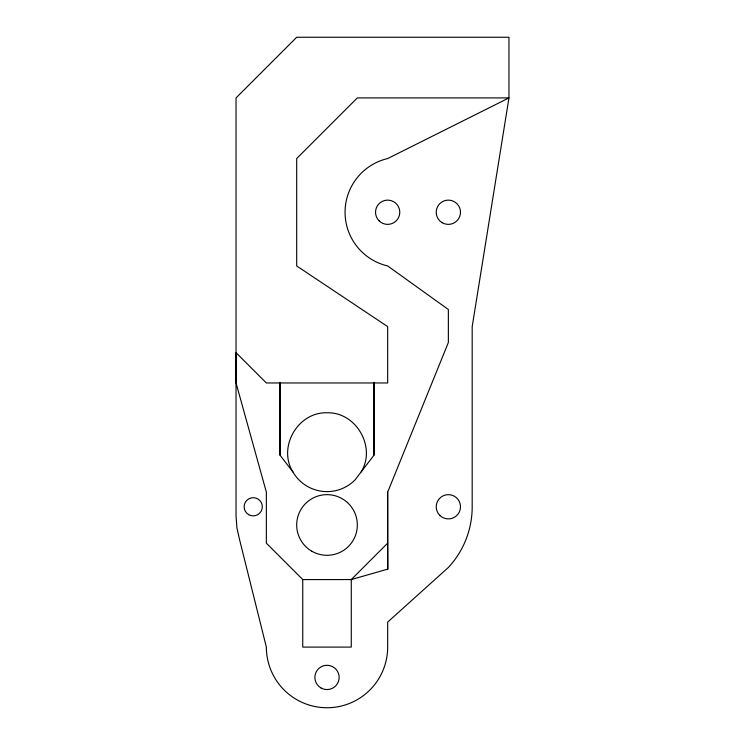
<?xml version="1.0" encoding="UTF-8"?>
<svg xmlns="http://www.w3.org/2000/svg" width="745" height="745" viewBox="0 0 745 745"><rect width="100%" height="100%" fill="white"/><g stroke="black" fill="none" stroke-linecap="round" stroke-linejoin="round"><path stroke-width="1.12" d="M374.009 455.148L374.009 382.967L374.009 455.148L354.89 480.069A39.42 39.42 0 0 1 292.869 471.902L280.018 455.148L280.018 382.967M387.661 543.17L387.661 492.138L448.36 342.495L448.36 309.501L387.661 265.946A55.139 55.139 0 0 1 387.661 158.555L508.965 97.902L508.965 37.25L296.687 37.25L236.035 97.902L236.035 515.875L236.929 527.982L239.611 539.827L266.356 647.098A60.652 60.652 0 0 0 327.008 707.75A60.652 60.652 0 0 0 387.661 647.098L387.698 622.066L448.406 567.429A89.093 89.093 0 0 0 472.19 506.758L472.19 326.599L508.965 97.902L357.339 97.902L296.687 158.555L296.687 265.946L387.661 326.599L387.67 382.967L266.356 382.967L236.035 352.636L236.035 382.967L266.356 492.138L266.356 543.17L302.749 579.563L302.749 647.098L351.267 647.098L351.267 579.563L387.661 543.17L387.763 569.133L351.267 579.563L302.749 579.563M361.157 471.902C376.476 447.112 356.147 411.892 327.008 412.767C297.879 411.892 277.54 447.112 292.869 471.902M387.661 492.138L387.763 569.133M280.018 382.967L280.018 455.148M248.681 514.655A9.098 9.098 0 0 0 262.324 506.777A9.098 9.098 0 0 0 248.681 498.899A9.098 9.098 0 0 0 248.681 514.655M320.946 687.933A12.134 12.134 0 0 0 339.143 677.429A12.134 12.134 0 0 0 320.946 666.915A12.134 12.134 0 0 0 320.946 687.933M311.848 551.235A30.322 30.322 0 0 0 357.339 524.974A30.322 30.322 0 0 0 311.848 498.712A30.322 30.322 0 0 0 311.848 551.235M439.792 515.363A12.134 12.134 0 0 0 460.075 509.906A12.134 12.134 0 0 0 445.212 495.062A12.134 12.134 0 0 0 439.792 515.363M379.084 220.827A12.134 12.134 0 0 0 399.376 215.389A12.134 12.134 0 0 0 384.522 200.535A12.134 12.134 0 0 0 379.084 220.827M442.297 222.755A12.134 12.134 0 0 0 460.485 212.25A12.134 12.134 0 0 0 442.297 201.746A12.134 12.134 0 0 0 442.297 222.755"/></g></svg>
